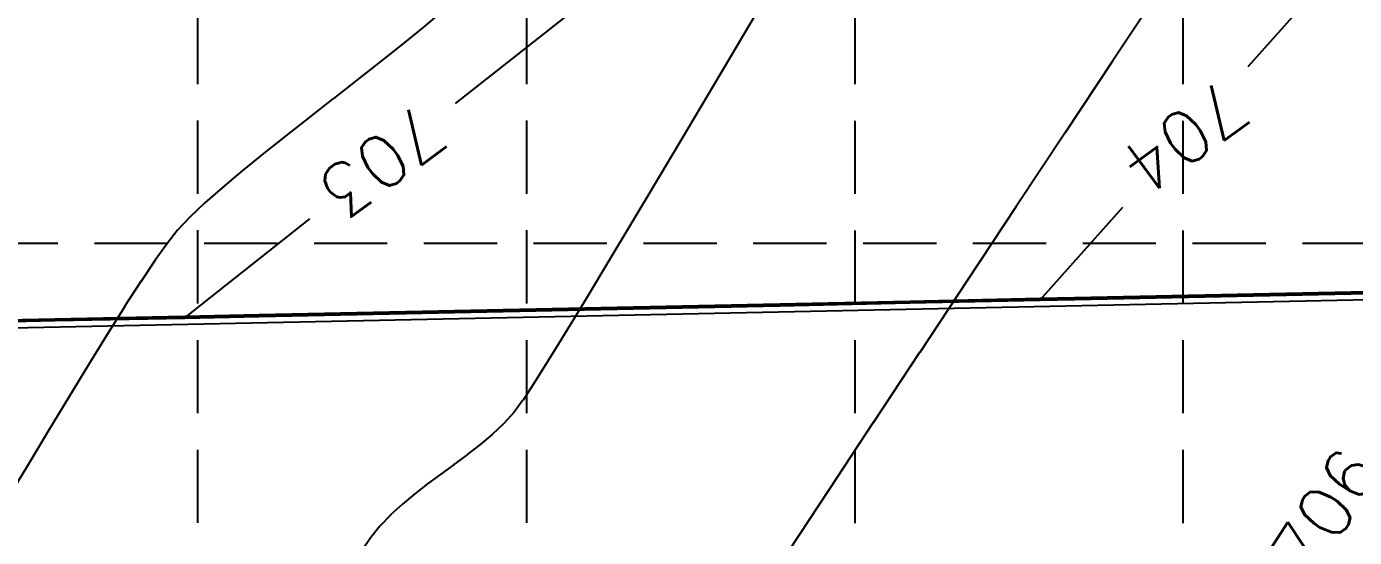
# Model space of a CAD drawing. Extents: x 5513 to 6525, y 3862 to 5479.
# Drawn here: x 5678 to 5780.1, y 5026.2 to 5065.5 of the extents above; entities that cross this region are included whole.
import ezdxf

# ---------------------------------------------------------------- set-up
doc = ezdxf.new("R2010")
doc.units = 0
doc.header["$LTSCALE"] = 50
doc.header["$MEASUREMENT"] = 0
doc.linetypes.add('HIDDEN', pattern=[0.375, 0.25, -0.125])
doc.linetypes.add('HIDDEN2', pattern=[0.1875, 0.125, -0.0625])
for name, color, linetype in [('C-PKNG-BACK-N', 7, 'Continuous'), ('C-PKNG-FACE-N', 4, 'Continuous'), ('C-TOPO-MINR-N', 7, 'Continuous'), ('CONT-MJR', 6, 'Continuous'), ('CONT-MNR', 14, 'Continuous'), ('GRID', 254, 'HIDDEN'), ('V-ESMT-ACCS-N', 2, 'HIDDEN2')]:
    doc.layers.add(name, color=color, linetype=linetype)
for name, color, linetype, plot in [('C-TOPO-TINN--SUB-FACE', 6, 'Continuous', False), ('C-TOPO-TINN-CURB', 5, 'Continuous', False), ('C-TOPO-TINN-PVMT', 4, 'Continuous', False), ('C-TOPO-TINN-SUBG', 3, 'Continuous', False)]:
    doc.layers.add(name, color=color, linetype=linetype, plot=plot)
doc.styles.add('L100', font='simplex', dxfattribs={"height": 5})
doc.styles.add('L80', font='simplex', dxfattribs={"height": 4})

msp = doc.modelspace()

# ---------------------------------------------------------------- linework, layer by layer
at = {"layer": 'C-PKNG-BACK-N', "color": 7}
msp.add_line((5623.83, 5041.27), (5854.83, 5046.06), dxfattribs=at)
at = {"layer": 'C-PKNG-FACE-N', "color": 7}
msp.add_line((5624.32, 5041.78), (5854.82, 5046.56), dxfattribs=at)
at = {"layer": 'C-TOPO-MINR-N', "color": 7}
for points, elevation in [([(5771.9, 5062.45), (5777.69, 5068.96)], 704), ([(5711.01, 5059.61), (5721.35, 5067.79)], 703), ([(5755.92, 5044.51), (5762.27, 5051.64)], 704), ([(5690.21, 5043.14), (5699.81, 5050.74)], 703)]:
    msp.add_lwpolyline(points, dxfattribs=dict(at, elevation=elevation))
at = {"layer": 'C-TOPO-TINN--SUB-FACE', "color": 7}
msp.add_polyline3d([(5867.71, 5042.26, 706.57), (5862.64, 5045.19, 706.51), (5856.95, 5046.54, 706.45), (5854.82, 5046.61, 706.43), (5844.82, 5046.4, 706.23), (5834.82, 5046.19, 706.03), (5824.83, 5045.98, 705.83), (5814.83, 5045.78, 705.63), (5808.57, 5045.65, 705.5), (5798.57, 5045.44, 705.31), (5788.57, 5045.23, 705.12), (5778.57, 5045.02, 704.93), (5768.57, 5044.82, 704.74), (5758.58, 5044.61, 704.55), (5755.92, 5044.56, 704.5), (5745.92, 5044.35, 704.35), (5735.92, 5044.14, 704.2), (5725.93, 5043.93, 704.04), (5715.93, 5043.73, 703.89), (5705.93, 5043.52, 703.74), (5695.93, 5043.31, 703.59), (5690.21, 5043.19, 703.5), (5680.21, 5042.99, 703.26), (5670.21, 5042.78, 703.02)], dxfattribs=at)
at = {"layer": 'C-TOPO-TINN-CURB', "color": 7}
msp.add_polyline3d([(5867.64, 5042.18, 706.57), (5862.61, 5045.1, 706.51), (5856.94, 5046.44, 706.45), (5854.82, 5046.51, 706.43), (5844.82, 5046.3, 706.23), (5834.82, 5046.09, 706.03), (5824.83, 5045.88, 705.83), (5814.83, 5045.68, 705.63), (5808.57, 5045.55, 705.5), (5798.57, 5045.34, 705.31), (5788.57, 5045.13, 705.12), (5778.57, 5044.92, 704.93), (5768.58, 5044.72, 704.74), (5758.58, 5044.51, 704.55), (5755.92, 5044.46, 704.5), (5745.92, 5044.25, 704.35), (5735.93, 5044.04, 704.2), (5725.93, 5043.83, 704.04), (5715.93, 5043.63, 703.89), (5705.93, 5043.42, 703.74), (5695.93, 5043.21, 703.59), (5690.21, 5043.09, 703.5), (5680.21, 5042.89, 703.26), (5670.22, 5042.68, 703.02)], dxfattribs=at)
at = {"layer": 'C-TOPO-TINN-PVMT', "color": 7}
msp.add_polyline3d([(5867.68, 5042.22, 706.07), (5862.62, 5045.14, 706.01), (5856.94, 5046.49, 705.95), (5854.82, 5046.56, 705.93), (5844.82, 5046.35, 705.73), (5834.82, 5046.14, 705.53), (5824.83, 5045.93, 705.33), (5814.83, 5045.73, 705.13), (5808.57, 5045.6, 705), (5798.57, 5045.39, 704.81), (5788.57, 5045.18, 704.62), (5778.57, 5044.97, 704.43), (5768.57, 5044.77, 704.24), (5758.58, 5044.56, 704.05), (5755.92, 5044.51, 704), (5745.92, 5044.3, 703.85), (5735.93, 5044.09, 703.7), (5725.93, 5043.88, 703.54), (5715.93, 5043.68, 703.39), (5705.93, 5043.47, 703.24), (5695.93, 5043.26, 703.09), (5690.21, 5043.14, 703), (5680.21, 5042.94, 702.76), (5670.21, 5042.73, 702.52)], dxfattribs=at)
at = {"layer": 'C-TOPO-TINN-SUBG', "color": 7}
msp.add_polyline3d([(5867.74, 5042.3, 705.57), (5862.66, 5045.24, 705.51), (5856.96, 5046.59, 705.45), (5854.82, 5046.66, 705.43), (5844.82, 5046.45, 705.23), (5834.82, 5046.24, 705.03), (5824.82, 5046.03, 704.83), (5814.83, 5045.83, 704.63), (5808.56, 5045.7, 704.5), (5798.57, 5045.49, 704.31), (5788.57, 5045.28, 704.12), (5778.57, 5045.07, 703.93), (5768.57, 5044.87, 703.74), (5758.57, 5044.66, 703.55), (5755.92, 5044.61, 703.5), (5745.92, 5044.4, 703.35), (5735.92, 5044.19, 703.2), (5725.93, 5043.98, 703.04), (5715.93, 5043.78, 702.89), (5705.93, 5043.57, 702.74), (5695.93, 5043.36, 702.59), (5690.21, 5043.24, 702.5), (5680.21, 5043.04, 702.26), (5670.21, 5042.83, 702.02)], dxfattribs=at)
at = {"layer": 'CONT-MJR', "color": 42, "elevation": 705}
for points in [[(5765.01, 5068.19), (5761.48, 5062.86)], [(5754.08, 5051.69), (5750.35, 5046.03)], [(5743.1, 5035.07), (5739.72, 5029.94)], [(5739.72, 5029.94), (5736.58, 5025.19)]]:
    msp.add_lwpolyline(points, dxfattribs=at)
at = {"layer": 'CONT-MJR', "color": 42, "extrusion": (0.833829, -0.552024, 0), "elevation": 2009.27}
msp.add_lwpolyline([(7402.03, 705), (7395.4, 705)], dxfattribs=at)
at = {"layer": 'CONT-MJR', "color": 42, "extrusion": (0.834047, -0.551694, 0), "elevation": 2012.19}
msp.add_lwpolyline([(7394.6, 705), (7387.84, 705)], dxfattribs=at)
at = {"layer": 'CONT-MJR', "color": 42, "extrusion": (0.834352, -0.551232, 0), "elevation": 2016.28}
msp.add_lwpolyline([(7379.94, 705), (7373.26, 705)], dxfattribs=at)
at = {"layer": 'CONT-MJR', "color": 42, "extrusion": (0.834454, -0.551078, 0), "elevation": 2017.64}
msp.add_lwpolyline([(7372.89, 705), (7366.43, 705)], dxfattribs=at)
at = {"layer": 'CONT-MNR', "color": 42}
for points, elevation in [([(5710.07, 5066.79), (5708.57, 5065.52)], 703), ([(5734.37, 5066.97), (5731.32, 5061.83)], 704), ([(5708.57, 5065.52), (5706.94, 5064.18)], 703), ([(5706.94, 5064.18), (5705.21, 5062.81)], 703), ([(5705.21, 5062.81), (5703.42, 5061.4)], 703), ([(5731.32, 5061.83), (5728.39, 5056.9)], 704), ([(5701.59, 5059.97), (5699.77, 5058.55)], 703), ([(5699.77, 5058.55), (5697.98, 5057.14)], 703), ([(5697.98, 5057.14), (5696.24, 5055.77)], 703), ([(5690.59, 5050.87), (5689.65, 5049.87)], 703), ([(5685.59, 5044), (5684.24, 5041.85)], 703), ([(5720.83, 5044.27), (5718.89, 5041.09)], 704), ([(5682.8, 5039.52), (5681.29, 5037.03)], 703), ([(5717.32, 5038.57), (5716.19, 5036.8)], 704), ([(5681.29, 5037.03), (5679.72, 5034.42)], 703), ([(5714.71, 5035), (5713.83, 5034.17)], 704), ([(5679.72, 5034.42), (5678.12, 5031.75)], 703), ([(5713.83, 5034.17), (5712.88, 5033.37)], 704), ([(5712.88, 5033.37), (5711.9, 5032.61)], 704), ([(5707.87, 5029.6), (5706.92, 5028.81)], 704), ([(5706.92, 5028.81), (5706.02, 5027.98)], 704)]:
    msp.add_lwpolyline(points, dxfattribs=dict(at, elevation=elevation))
at = {"layer": 'CONT-MNR', "color": 42, "extrusion": (0.615134, -0.788423, 0), "elevation": -482.16}
msp.add_lwpolyline([(7610.14, 703), (7607.83, 703)], dxfattribs=at)
at = {"layer": 'CONT-MNR', "color": 42, "extrusion": (0.858974, -0.512019, 0), "elevation": 2331.31}
msp.add_lwpolyline([(7276.79, 704), (7271.4, 704)], dxfattribs=at)
at = {"layer": 'CONT-MNR', "color": 42, "extrusion": (0.631119, -0.775686, 0), "elevation": -326.68}
msp.add_lwpolyline([(7609.29, 703), (7607.18, 703)], dxfattribs=at)
at = {"layer": 'CONT-MNR', "color": 42, "extrusion": (0.643918, -0.765095, 0), "elevation": -200.26}
msp.add_lwpolyline([(7611.56, 703), (7609.58, 703)], dxfattribs=at)
at = {"layer": 'CONT-MNR', "color": 42, "extrusion": (0.662392, -0.749157, 0), "elevation": -14.55}
msp.add_lwpolyline([(7612.2, 703), (7610.4, 703)], dxfattribs=at)
at = {"layer": 'CONT-MNR', "color": 42, "extrusion": (0.857976, -0.513691, 0), "elevation": 2317.15}
msp.add_lwpolyline([(7275.92, 704), (7270.98, 704)], dxfattribs=at)
at = {"layer": 'CONT-MNR', "color": 42, "extrusion": (-0.689055, 0.724709, 0), "elevation": -260.72}
msp.add_lwpolyline([(-7605.95, 703), (-7604.35, 703)], dxfattribs=at)
at = {"layer": 'CONT-MNR', "color": 42, "extrusion": (0.782739, -0.622351, 0), "elevation": 1310.72}
msp.add_lwpolyline([(7493.69, 703), (7492.43, 703)], dxfattribs=at)
at = {"layer": 'CONT-MNR', "color": 42, "extrusion": (0.814147, -0.580659, 0), "elevation": 1699.9}
msp.add_lwpolyline([(7413.83, 703), (7412.2, 703)], dxfattribs=at)
at = {"layer": 'CONT-MNR', "color": 42, "extrusion": (0.856445, -0.516238, 0), "elevation": 2295.53}
msp.add_lwpolyline([(7277.84, 704), (7273.45, 704)], dxfattribs=at)
at = {"layer": 'CONT-MNR', "color": 42, "extrusion": (0.830758, -0.556634, 0), "elevation": 1915.65}
msp.add_lwpolyline([(7359.39, 703), (7357.41, 703)], dxfattribs=at)
at = {"layer": 'CONT-MNR', "color": 42, "extrusion": (0.840764, -0.541402, 0), "elevation": 2049.4}
msp.add_lwpolyline([(7321.28, 703), (7319, 703)], dxfattribs=at)
at = {"layer": 'CONT-MNR', "color": 42, "extrusion": (0.85158, -0.524225, 0), "elevation": 2197.52}
msp.add_lwpolyline([(7273.36, 703), (7270.62, 703)], dxfattribs=at)
at = {"layer": 'CONT-MNR', "color": 42, "extrusion": (0.849782, -0.527135, 0), "elevation": 2202.47}
msp.add_lwpolyline([(7298.45, 704), (7295.48, 704)], dxfattribs=at)
at = {"layer": 'CONT-MNR', "color": 42, "extrusion": (0.814331, -0.580401, 0), "elevation": 1731.5}
msp.add_lwpolyline([(7419.3, 704), (7418.16, 704)], dxfattribs=at)
at = {"layer": 'CONT-MNR', "color": 42, "extrusion": (0.733595, -0.679587, 0), "elevation": 770.56}
msp.add_lwpolyline([(7578.49, 704), (7577.29, 704)], dxfattribs=at)
at = {"layer": 'CONT-MNR', "color": 42, "extrusion": (0.596094, -0.802915, 0), "elevation": -635.93}
msp.add_lwpolyline([(7586.07, 704), (7584.81, 704)], dxfattribs=at)
at = {"layer": 'CONT-MNR', "color": 42, "extrusion": (0.857804, -0.513977, 0), "elevation": 2284.5}
msp.add_lwpolyline([(7234.68, 703), (7231.52, 703)], dxfattribs=at)
at = {"layer": 'CONT-MNR', "color": 42, "extrusion": (0.589703, -0.80762, 0), "elevation": -696.1}
msp.add_lwpolyline([(7579.53, 704), (7578.27, 704)], dxfattribs=at)
at = {"layer": 'CONT-MNR', "color": 42, "extrusion": (0.594792, -0.803879, 0), "elevation": -648.22}
msp.add_lwpolyline([(7582.51, 704), (7581.25, 704)], dxfattribs=at)
at = {"layer": 'CONT-MNR', "color": 42, "extrusion": (-0.61136, 0.791353, 0), "elevation": 490.62}
msp.add_lwpolyline([(-7593.08, 704), (-7591.83, 704)], dxfattribs=at)
at = {"layer": 'CONT-MNR', "color": 42, "extrusion": (0.727457, -0.686153, 0), "elevation": 700.92}
msp.add_lwpolyline([(7572.85, 704), (7571.65, 704)], dxfattribs=at)
at = {"layer": 'CONT-MNR', "color": 42, "extrusion": (0.782779, -0.6223, 0), "elevation": 1337.54}
msp.add_lwpolyline([(7485.46, 704), (7484.35, 704)], dxfattribs=at)
at = {"layer": 'CONT-MNR', "color": 42, "extrusion": (0.819117, -0.573627, 0), "elevation": 1789.47}
msp.add_lwpolyline([(7389.34, 704), (7388.03, 704)], dxfattribs=at)
at = {"layer": 'GRID', "color": 253, "linetype": 'HIDDEN', "ltscale": 0.45}
for p, q in [((5691.16, 3989.55), (5691.24, 5451.52)), ((5716.58, 3989.55), (5716.44, 5451.42)), ((5741.89, 3989.54), (5741.63, 5451.44)), ((5766.91, 3989.54), (5766.91, 5451.43)), ((5539.82, 5048.88), (6498.25, 5048.88))]:
    msp.add_line(p, q, dxfattribs=at)
at = {"layer": 'V-ESMT-ACCS-N', "color": 7}
msp.add_line((5624.32, 5041.78), (5863.99, 5046.75), dxfattribs=at)

# ---------------------------------------------------------------- texts
at = {"layer": 'C-TOPO-MINR-N', "color": 7, "char_height": 4, "attachment_point": 5, "rotation": 216.3915, "style": 'L100'}
for s, insert in [('{704}', (5767.08, 5057.05, 704)), ('{703}', (5705.41, 5055.17, 703))]:
    msp.add_mtext(s, dxfattribs=dict(at, insert=insert))
at = {"layer": 'CONT-MNR', "color": 42, "insert": (5773.35, 5024.97, 706), "char_height": 4, "width": 15.0476, "attachment_point": 1, "rotation": 56.8341, "style": 'L80'}
msp.add_mtext('\\Fsimplex.shx;\\W1.0000000000;\\T1.0000000000;\\o\\l706', dxfattribs=at)

doc.saveas('drawing.dxf')
